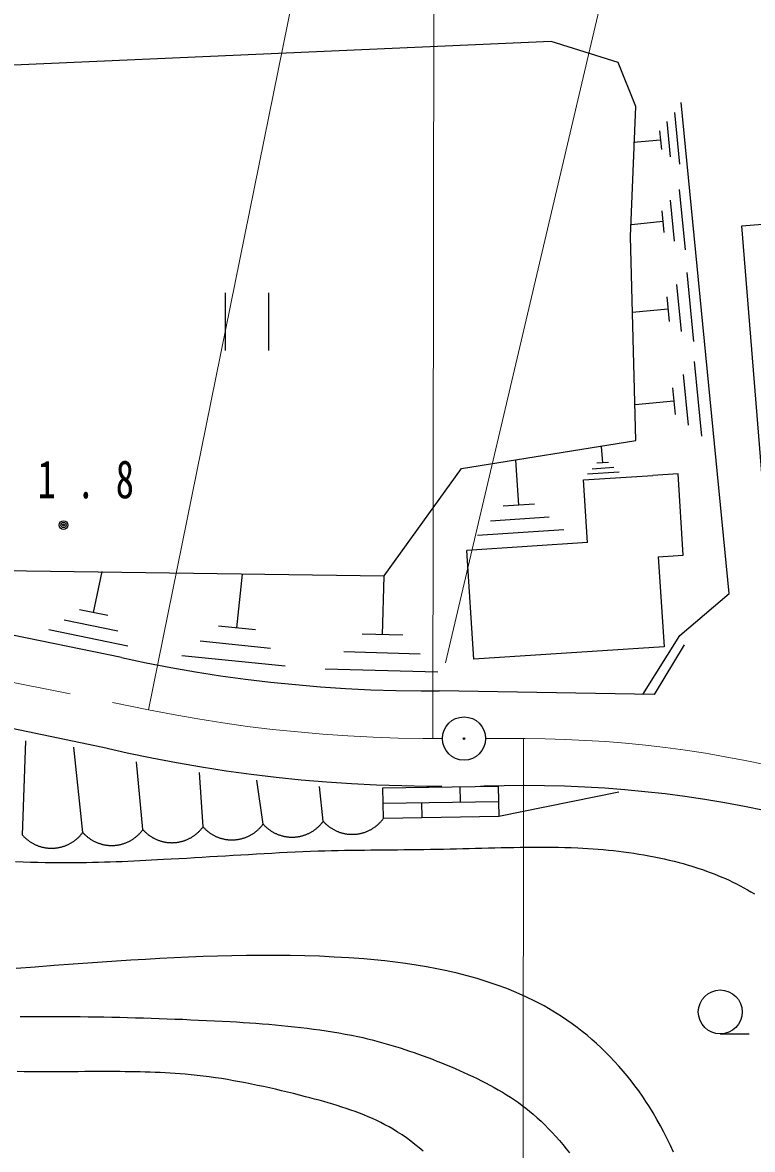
# Model space of a CAD drawing. Units: millimetres, scale not verified. Extents: x 40000 to 680000, y 20000 to 380000.
# Drawn here: x 150997 to 176304, y 261927 to 301021 of the extents above; entities that cross this region are included whole.
import ezdxf
from ezdxf.enums import TextEntityAlignment as Align

# ---------------------------------------------------------------- set-up
doc = ezdxf.new("R2010")
doc.units = ezdxf.units.MM
doc.header["$LTSCALE"] = 1000
doc.linetypes.add('CHAIN', pattern=[18.5, 12, -1.5, 3.5, -1.5])
for name, color, linetype, lineweight in [('M-BGD', 7, 'Continuous', 25), ('M-BMK', 2, 'CHAIN', 13), ('M-BMK-SRVR', 3, 'Continuous', 25), ('M-STR-HTXT', 7, 'Continuous', 13)]:
    doc.layers.add(name, color=color, linetype=linetype, lineweight=lineweight)
doc.styles.add('ＭＳ ゴシック', font='')
doc.styles.get('ＭＳ ゴシック').set_extended_font_data('MS Gothic')

msp = doc.modelspace()

# ---------------------------------------------------------------- linework, layer by layer
at = {"layer": 'M-BGD'}
for p, q in [((173461, 296364), (173342, 297582)), ((173601, 297896), (173776, 296105)), ((173084, 297267), (173147, 296622)), ((173115, 296945), (172184, 296854)), ((173767, 295224), (173972, 293134)), ((173605, 293436), (173466, 294857)), ((173164, 294490), (173237, 293738)), ((173201, 294114), (172114, 294008)), ((174028, 292348), (174261, 289959)), ((158020, 291644), (158020, 289644)), ((158020, 291644), (158020, 289644)), ((159540, 289644), (159540, 291644)), ((159540, 289644), (159540, 291644)), ((173842, 290304), (173683, 291928)), ((173338, 291509), (173422, 290649)), ((173380, 291079), (172138, 290957)), ((174283, 289263), (174535, 286675)), ((174081, 287048), (173909, 288808)), ((173535, 288354), (173626, 287422)), ((173581, 287888), (172235, 287756)), ((171111, 285744), (171074, 286315)), ((168205, 284282), (168105, 285839)), ((171682, 285428), (170585, 285357)), ((170749, 285544), (171495, 285593)), ((171308, 285757), (170913, 285731)), ((154428, 278988), (123972, 285232)), ((168744, 284317), (167666, 284247)), ((167218, 283737), (169254, 283869)), ((169764, 283421), (166770, 283227)), ((170587, 282980), (166400, 282709)), ((173037, 282485), (173239, 279364)), ((123543, 282172), (153777, 275885)), ((153462, 280549), (153754, 281975)), ((158431, 280017), (158622, 281879)), ((163479, 279784), (163537, 281811)), ((153956, 280447), (152968, 280650)), ((154653, 279390), (151910, 279952)), ((152439, 280301), (154304, 279919)), ((159076, 279951), (157787, 280083)), ((157155, 279569), (159590, 279319)), ((164181, 279764), (162777, 279804)), ((162136, 279198), (164786, 279122)), ((160105, 278688), (156523, 279054)), ((165392, 278481), (161494, 278592)), ((150999, 272829), (151115, 276107)), ((153084, 272925), (152775, 275885)), ((155169, 273022), (154951, 275369)), ((157254, 273118), (157127, 275000)), ((159339, 273215), (159119, 274742)), ((161424, 273311), (161296, 274520)), ((166158, 274513), (166166, 273982)), ((171670, 274326), (167508, 273472)), ((163500, 273939), (167499, 274003)), ((164833, 273960), (164842, 273429)), ((175186, 265939), (176186, 265939))]:
    msp.add_line(p, q, dxfattribs=at)
for points in [[(163539, 281829), (166221, 285548), (172256, 286523), (172074, 293595), (172256, 298106), (171647, 299630), (169330, 300361), (147263, 299386), (146348, 298532), (146165, 282073)], [(167508, 273472), (163508, 273408), (163491, 274470), (167491, 274534)]]:
    msp.add_lwpolyline(points, close=True, dxfattribs=at)
for points in [[(172508, 277715), (173791, 279757), (175498, 281209), (173833, 298249)], [(177206, 278235), (175938, 293974), (183974, 294621), (185330, 277780)], [(170587, 282980), (170447, 285155), (172855, 285311)], [(173037, 282485), (173906, 282541), (173723, 285367), (172855, 285311)], [(173239, 279364), (166644, 278938), (166400, 282709)], [(173932, 279427), (172901, 277708), (165437, 277837)], [(154428, 278988), (155282, 278809), (156139, 278645), (156999, 278496), (157861, 278362), (158726, 278243), (159592, 278140), (160460, 278051), (161330, 277978), (162200, 277920), (163072, 277877), (163944, 277849), (164817, 277836), (165437, 277837)], [(153777, 275885), (154628, 275691), (155482, 275512), (156339, 275347), (157199, 275198), (158061, 275064), (158925, 274944), (159792, 274840), (160660, 274751), (161530, 274678), (162400, 274619), (163272, 274575), (164144, 274547), (165017, 274534), (165537, 274534)], [(180094, 272820), (179424, 273017), (178751, 273202), (178075, 273376), (177396, 273538), (176714, 273688), (176030, 273827), (175343, 273953), (174655, 274067), (173964, 274169), (173272, 274260), (172578, 274338), (171883, 274404), (171187, 274457), (170490, 274499), (169793, 274528), (169095, 274546), (168397, 274551), (167698, 274544), (167001, 274525), (166875, 274520)], [(159339, 273215), (159354, 273197), (159370, 273180), (159386, 273164), (159403, 273147), (159420, 273131), (159437, 273115), (159454, 273099), (159472, 273084), (159490, 273069), (159508, 273054), (159526, 273040), (159545, 273026), (159564, 273012), (159583, 272998), (159602, 272985), (159622, 272973), (159642, 272960), (159662, 272948), (159682, 272936), (159702, 272925), (159723, 272914), (159744, 272903), (159765, 272893), (159786, 272883), (159807, 272874), (159829, 272865), (159850, 272856), (159872, 272847), (159894, 272839), (159916, 272832), (159938, 272825), (159961, 272818), (159983, 272811), (160006, 272805), (160029, 272800), (160051, 272794), (160074, 272789), (160097, 272785), (160120, 272781), (160143, 272777), (160166, 272774), (160190, 272771), (160213, 272769), (160236, 272766), (160259, 272765), (160283, 272764), (160306, 272763), (160329, 272762), (160353, 272762), (160376, 272763), (160399, 272763), (160423, 272765), (160446, 272766), (160469, 272768), (160493, 272771), (160516, 272774), (160539, 272777), (160562, 272780), (160585, 272784), (160608, 272789), (160631, 272794), (160654, 272799), (160676, 272805), (160699, 272811), (160721, 272817), (160744, 272824), (160766, 272831), (160788, 272839), (160810, 272847), (160832, 272855), (160854, 272864), (160875, 272873), (160896, 272882), (160918, 272892), (160939, 272902), (160960, 272913), (160980, 272924), (161001, 272935), (161021, 272947), (161041, 272959), (161061, 272971), (161080, 272984), (161100, 272997), (161119, 273010), (161138, 273024), (161156, 273038), (161175, 273053), (161193, 273067), (161211, 273082), (161229, 273098), (161246, 273113), (161263, 273129), (161280, 273145), (161297, 273162), (161313, 273179), (161329, 273196), (161344, 273213), (161360, 273231), (161375, 273249), (161389, 273267), (161404, 273285), (161418, 273304)], [(161424, 273311), (161439, 273294), (161455, 273277), (161471, 273260), (161488, 273244), (161505, 273227), (161522, 273211), (161539, 273196), (161557, 273180), (161575, 273165), (161593, 273151), (161611, 273136), (161630, 273122), (161649, 273108), (161668, 273095), (161687, 273082), (161707, 273069), (161727, 273057), (161747, 273045), (161767, 273033), (161787, 273022), (161808, 273011), (161829, 273000), (161850, 272990), (161871, 272980), (161892, 272970), (161914, 272961), (161935, 272952), (161957, 272944), (161979, 272936), (162001, 272928), (162023, 272921), (162046, 272914), (162068, 272908), (162091, 272902), (162113, 272896), (162136, 272891), (162159, 272886), (162182, 272881), (162205, 272877), (162228, 272874), (162251, 272870), (162274, 272868), (162298, 272865), (162321, 272863), (162344, 272861), (162368, 272860), (162391, 272859), (162414, 272859), (162438, 272859), (162461, 272859), (162484, 272860), (162508, 272861), (162531, 272863), (162554, 272865), (162578, 272867), (162601, 272870), (162624, 272873), (162647, 272877), (162670, 272881), (162693, 272885), (162716, 272890), (162739, 272896), (162761, 272901), (162784, 272907), (162806, 272914), (162829, 272920), (162851, 272928), (162873, 272935), (162895, 272943), (162917, 272952), (162939, 272960), (162960, 272969), (162981, 272979), (163003, 272989), (163024, 272999), (163044, 273010), (163065, 273020), (163086, 273032), (163106, 273043), (163126, 273056), (163146, 273068), (163165, 273081), (163185, 273094), (163204, 273107), (163223, 273121), (163241, 273135), (163260, 273149), (163278, 273164), (163296, 273179), (163314, 273194), (163331, 273210), (163348, 273226), (163365, 273242), (163381, 273258), (163398, 273275), (163414, 273292), (163429, 273310), (163445, 273327), (163460, 273345), (163474, 273363), (163489, 273382), (163503, 273400)], [(150999, 272829), (151014, 272811), (151030, 272794), (151047, 272777), (151063, 272761), (151080, 272745), (151097, 272729), (151114, 272713), (151132, 272698), (151150, 272683), (151168, 272668), (151186, 272653), (151205, 272639), (151224, 272626), (151243, 272612), (151262, 272599), (151282, 272586), (151302, 272574), (151322, 272562), (151342, 272550), (151363, 272539), (151383, 272528), (151404, 272517), (151425, 272507), (151446, 272497), (151468, 272488), (151489, 272478), (151511, 272470), (151532, 272461), (151554, 272453), (151577, 272446), (151599, 272438), (151621, 272432), (151644, 272425), (151666, 272419), (151689, 272413), (151712, 272408), (151734, 272403), (151757, 272399), (151780, 272395), (151803, 272391), (151827, 272388), (151850, 272385), (151873, 272382), (151896, 272380), (151920, 272379), (151943, 272377), (151966, 272377), (151990, 272376), (152013, 272376), (152036, 272377), (152060, 272377), (152083, 272379), (152106, 272380), (152130, 272382), (152153, 272385), (152176, 272387), (152199, 272391), (152222, 272394), (152245, 272398), (152268, 272403), (152291, 272408), (152314, 272413), (152337, 272418), (152359, 272424), (152382, 272431), (152404, 272438), (152426, 272445), (152448, 272453), (152470, 272460), (152492, 272469), (152514, 272478), (152535, 272487), (152557, 272496), (152578, 272506), (152599, 272516), (152620, 272527), (152640, 272538), (152661, 272549), (152681, 272561), (152701, 272573), (152721, 272585), (152741, 272598), (152760, 272611), (152779, 272624), (152798, 272638), (152817, 272652), (152835, 272666), (152853, 272681), (152871, 272696), (152889, 272711), (152906, 272727), (152923, 272743), (152940, 272759), (152957, 272776), (152973, 272793), (152989, 272810), (153005, 272827), (153020, 272845), (153035, 272863), (153050, 272881), (153064, 272899), (153078, 272918)], [(153084, 272925), (153099, 272908), (153115, 272891), (153132, 272874), (153148, 272857), (153165, 272841), (153182, 272825), (153199, 272810), (153217, 272794), (153235, 272779), (153253, 272764), (153271, 272750), (153290, 272736), (153309, 272722), (153328, 272709), (153347, 272696), (153367, 272683), (153387, 272671), (153407, 272659), (153427, 272647), (153447, 272635), (153468, 272624), (153489, 272614), (153510, 272604), (153531, 272594), (153552, 272584), (153574, 272575), (153596, 272566), (153617, 272558), (153639, 272550), (153661, 272542), (153684, 272535), (153706, 272528), (153728, 272522), (153751, 272516), (153774, 272510), (153797, 272505), (153819, 272500), (153842, 272495), (153865, 272491), (153888, 272488), (153912, 272484), (153935, 272481), (153958, 272479), (153981, 272477), (154005, 272475), (154028, 272474), (154051, 272473), (154075, 272473), (154098, 272473), (154121, 272473), (154145, 272474), (154168, 272475), (154191, 272477), (154215, 272479), (154238, 272481), (154261, 272484), (154284, 272487), (154307, 272491), (154330, 272495), (154353, 272499), (154376, 272504), (154399, 272509), (154422, 272515), (154444, 272521), (154467, 272527), (154489, 272534), (154511, 272541), (154533, 272549), (154555, 272557), (154577, 272565), (154599, 272574), (154620, 272583), (154642, 272593), (154663, 272603), (154684, 272613), (154705, 272623), (154725, 272634), (154746, 272646), (154766, 272657), (154786, 272669), (154806, 272682), (154826, 272694), (154845, 272707), (154864, 272721), (154883, 272735), (154902, 272749), (154920, 272763), (154938, 272778), (154956, 272793), (154974, 272808), (154991, 272824), (155008, 272840), (155025, 272856), (155042, 272872), (155058, 272889), (155074, 272906), (155090, 272924), (155105, 272941), (155120, 272959), (155135, 272977), (155149, 272996), (155163, 273014)], [(155169, 273022), (155184, 273004), (155200, 272987), (155216, 272970), (155233, 272954), (155250, 272938), (155267, 272922), (155284, 272906), (155302, 272891), (155320, 272876), (155338, 272861), (155356, 272847), (155375, 272833), (155394, 272819), (155413, 272805), (155432, 272792), (155452, 272779), (155472, 272767), (155492, 272755), (155512, 272743), (155532, 272732), (155553, 272721), (155574, 272710), (155595, 272700), (155616, 272690), (155637, 272681), (155659, 272672), (155681, 272663), (155702, 272654), (155724, 272646), (155746, 272639), (155769, 272631), (155791, 272625), (155813, 272618), (155836, 272612), (155859, 272606), (155881, 272601), (155904, 272596), (155927, 272592), (155950, 272588), (155973, 272584), (155996, 272581), (156020, 272578), (156043, 272575), (156066, 272573), (156089, 272572), (156113, 272570), (156136, 272570), (156160, 272569), (156183, 272569), (156206, 272570), (156230, 272570), (156253, 272572), (156276, 272573), (156300, 272575), (156323, 272578), (156346, 272580), (156369, 272584), (156392, 272587), (156415, 272591), (156438, 272596), (156461, 272601), (156484, 272606), (156507, 272612), (156529, 272618), (156552, 272624), (156574, 272631), (156596, 272638), (156618, 272646), (156640, 272654), (156662, 272662), (156684, 272671), (156705, 272680), (156727, 272689), (156748, 272699), (156769, 272709), (156790, 272720), (156810, 272731), (156831, 272742), (156851, 272754), (156871, 272766), (156891, 272778), (156911, 272791), (156930, 272804), (156949, 272817), (156968, 272831), (156987, 272845), (157005, 272860), (157023, 272874), (157041, 272889), (157059, 272905), (157076, 272920), (157093, 272936), (157110, 272952), (157127, 272969), (157143, 272986), (157159, 273003), (157175, 273020), (157190, 273038), (157205, 273056), (157220, 273074), (157234, 273092), (157248, 273111)], [(157254, 273118), (157269, 273101), (157285, 273084), (157301, 273067), (157318, 273050), (157335, 273034), (157352, 273018), (157369, 273003), (157387, 272987), (157405, 272972), (157423, 272958), (157441, 272943), (157460, 272929), (157479, 272915), (157498, 272902), (157517, 272889), (157537, 272876), (157557, 272864), (157577, 272852), (157597, 272840), (157617, 272829), (157638, 272818), (157659, 272807), (157680, 272797), (157701, 272787), (157722, 272777), (157744, 272768), (157765, 272759), (157787, 272751), (157809, 272743), (157831, 272735), (157854, 272728), (157876, 272721), (157898, 272715), (157921, 272709), (157944, 272703), (157966, 272698), (157989, 272693), (158012, 272688), (158035, 272684), (158058, 272681), (158081, 272677), (158105, 272674), (158128, 272672), (158151, 272670), (158174, 272668), (158198, 272667), (158221, 272666), (158244, 272666), (158268, 272666), (158291, 272666), (158315, 272667), (158338, 272668), (158361, 272670), (158385, 272672), (158408, 272674), (158431, 272677), (158454, 272680), (158477, 272684), (158500, 272688), (158523, 272692), (158546, 272697), (158569, 272702), (158591, 272708), (158614, 272714), (158637, 272721), (158659, 272727), (158681, 272735), (158703, 272742), (158725, 272750), (158747, 272758), (158769, 272767), (158790, 272776), (158812, 272786), (158833, 272796), (158854, 272806), (158875, 272816), (158895, 272827), (158916, 272839), (158936, 272850), (158956, 272862), (158976, 272875), (158995, 272888), (159015, 272901), (159034, 272914), (159053, 272928), (159072, 272942), (159090, 272956), (159108, 272971), (159126, 272986), (159144, 273001), (159161, 273017), (159178, 273033), (159195, 273049), (159212, 273065), (159228, 273082), (159244, 273099), (159259, 273117), (159275, 273134), (159290, 273152), (159305, 273170), (159319, 273189), (159333, 273207), (159339, 273215)], [(150755, 271919), (151013, 271907), (151271, 271897), (151528, 271889), (151786, 271883), (151991, 271879), (152195, 271877), (152400, 271876), (152605, 271877), (152810, 271878), (153015, 271880), (153219, 271884), (153424, 271888), (153629, 271893), (153834, 271899), (154039, 271906), (154244, 271913), (154449, 271921), (154653, 271930), (154858, 271939), (155063, 271949), (155268, 271959), (155473, 271969), (155677, 271980), (155882, 271992), (156151, 272006), (156419, 272021), (156688, 272037), (156956, 272052), (157225, 272068), (157493, 272084), (157762, 272101), (158030, 272117), (158298, 272133), (158567, 272149), (158835, 272164), (159104, 272180), (159372, 272194), (159640, 272209), (159909, 272223), (160177, 272236), (160446, 272249), (160714, 272261), (160983, 272272), (161251, 272282), (161480, 272289), (161708, 272295), (161936, 272300), (162165, 272304), (162393, 272308), (162621, 272311), (162850, 272314), (163078, 272316), (163307, 272318), (163535, 272321), (163764, 272323), (163992, 272325), (164221, 272327), (164449, 272329), (164678, 272332), (164907, 272335), (165136, 272339), (165364, 272343), (165593, 272349), (165822, 272354), (166043, 272359), (166264, 272364), (166485, 272370), (166705, 272375), (166926, 272381), (167147, 272386), (167368, 272392), (167589, 272397), (167810, 272401), (168030, 272405), (168251, 272408), (168472, 272411), (168694, 272413), (168915, 272414), (169136, 272413), (169358, 272412), (169579, 272409), (169801, 272404), (170023, 272398), (170245, 272391), (170422, 272381), (170600, 272370), (170777, 272358), (170954, 272344), (171131, 272329), (171308, 272312), (171484, 272293), (171661, 272273), (171837, 272251), (172013, 272227), (172189, 272201), (172365, 272174), (172541, 272144), (172716, 272113), (172892, 272080), (173067, 272045), (173241, 272007), (173416, 271968), (173590, 271927), (173764, 271883), (173901, 271845), (174037, 271806), (174172, 271766), (174308, 271723), (174442, 271679), (174576, 271634), (174710, 271586), (174843, 271537), (174975, 271486), (175106, 271433), (175237, 271378), (175367, 271321), (175496, 271263), (175625, 271202), (175752, 271139), (175879, 271074), (176005, 271008), (176129, 270939), (176253, 270868), (176376, 270795)], [(173568, 261833), (173461, 262065), (173350, 262295), (173235, 262523), (173116, 262748), (172992, 262971), (172863, 263192), (172729, 263410), (172610, 263594), (172488, 263776), (172361, 263955), (172231, 264132), (172097, 264307), (171959, 264479), (171818, 264648), (171673, 264814), (171525, 264977), (171373, 265137), (171219, 265294), (171061, 265447), (170899, 265597), (170735, 265743), (170568, 265886), (170398, 266024), (170225, 266159), (170049, 266289), (169870, 266415), (169689, 266537), (169387, 266726), (169078, 266904), (168763, 267071), (168442, 267226), (168116, 267371), (167785, 267506), (167449, 267631), (167109, 267746), (166764, 267853), (166417, 267950), (166066, 268040), (165712, 268121), (165356, 268195), (164998, 268262), (164639, 268322), (164278, 268376), (163916, 268423), (163554, 268465), (163191, 268502), (162829, 268534), (162314, 268572), (161801, 268603), (161290, 268627), (160781, 268644), (160273, 268655), (159767, 268661), (159262, 268661), (158759, 268656), (158256, 268647), (157755, 268633), (157254, 268616), (156753, 268596), (156253, 268573), (155754, 268547), (155255, 268519), (154755, 268489), (154256, 268458), (153756, 268426), (153255, 268393), (152755, 268360), (152093, 268306), (151433, 268254), (150772, 268207)], [(150919, 266535), (151370, 266536), (151822, 266537), (152274, 266537), (152726, 266537), (152999, 266534), (153272, 266531), (153546, 266527), (153819, 266523), (154092, 266518), (154365, 266512), (154639, 266505), (154912, 266498), (155185, 266490), (155459, 266481), (155732, 266472), (156006, 266462), (156279, 266452), (156553, 266441), (156827, 266429), (157100, 266417), (157374, 266405), (157648, 266391), (157923, 266377), (158197, 266363), (158420, 266350), (158643, 266336), (158865, 266321), (159088, 266305), (159311, 266288), (159533, 266271), (159756, 266251), (159978, 266231), (160200, 266209), (160422, 266185), (160643, 266160), (160865, 266133), (161086, 266105), (161307, 266074), (161528, 266041), (161748, 266006), (161968, 265969), (162188, 265929), (162407, 265887), (162626, 265842), (162790, 265805), (162954, 265766), (163117, 265725), (163280, 265683), (163443, 265639), (163605, 265593), (163767, 265546), (163928, 265497), (164089, 265447), (164250, 265395), (164410, 265342), (164571, 265287), (164730, 265231), (164890, 265173), (165049, 265115), (165207, 265054), (165366, 264993), (165524, 264930), (165682, 264865), (165839, 264800), (165993, 264734), (166147, 264668), (166300, 264600), (166452, 264530), (166604, 264459), (166754, 264387), (166904, 264312), (167053, 264236), (167200, 264158), (167346, 264078), (167490, 263996), (167633, 263912), (167775, 263825), (167914, 263736), (168051, 263645), (168187, 263551), (168320, 263455), (168451, 263356), (168579, 263254), (168705, 263150), (168843, 263029), (168978, 262905), (169109, 262778), (169238, 262647), (169364, 262514), (169488, 262378), (169609, 262239), (169729, 262098), (169846, 261954), (169961, 261809)], [(164889, 261865), (164747, 261985), (164602, 262102), (164455, 262215), (164306, 262325), (164154, 262431), (163999, 262532), (163842, 262629), (163703, 262709), (163563, 262785), (163420, 262859), (163276, 262929), (163130, 262996), (162982, 263061), (162833, 263123), (162682, 263183), (162530, 263240), (162376, 263295), (162222, 263348), (162066, 263399), (161910, 263448), (161753, 263496), (161596, 263542), (161438, 263587), (161279, 263631), (161120, 263674), (160961, 263716), (160802, 263758), (160594, 263811), (160386, 263863), (160179, 263914), (159971, 263965), (159763, 264013), (159555, 264061), (159348, 264107), (159140, 264151), (158932, 264194), (158724, 264236), (158516, 264275), (158307, 264313), (158099, 264349), (157890, 264383), (157682, 264414), (157473, 264444), (157263, 264471), (157054, 264496), (156844, 264519), (156634, 264539), (156460, 264553), (156287, 264564), (156113, 264575), (155940, 264584), (155766, 264593), (155593, 264600), (155419, 264606), (155245, 264611), (155072, 264616), (154898, 264619), (154724, 264622), (154550, 264624), (154377, 264626), (154203, 264627), (154029, 264627), (153855, 264628), (153681, 264628), (153508, 264627), (153334, 264627), (153160, 264626), (152925, 264625), (152690, 264624), (152456, 264624), (152221, 264624), (151986, 264624), (151752, 264624), (151517, 264624), (151283, 264625), (151049, 264625), (150814, 264626)]]:
    msp.add_lwpolyline(points, dxfattribs=at)
for centre, radius in [((152418, 283588), 150), ((152418, 283588), 90), ((152418, 283588), 30), ((175186, 266699), 760)]:
    msp.add_circle(centre, radius, dxfattribs=at)
at = {"layer": 'M-BMK'}
for p, q in [((122754, 283786), (155360, 277179)), ((165225, 276183), (165554, 276183)), ((167049, 276180), (168369, 276178))]:
    msp.add_line(p, q, dxfattribs=at)
for points in [[(155360, 277179), (156216, 277013), (157076, 276862), (157938, 276726), (158802, 276605), (159668, 276500), (160536, 276409), (161406, 276334), (162276, 276273), (163148, 276228), (164020, 276199), (164892, 276184), (165225, 276182)], [(180774, 274189), (180109, 274401), (179440, 274600), (178768, 274789), (178093, 274965), (177414, 275130), (176733, 275283), (176049, 275424), (175363, 275553), (174675, 275670), (173985, 275775), (173293, 275868), (172599, 275948), (171905, 276017), (171209, 276074), (170512, 276118), (169815, 276150), (169117, 276170), (168419, 276178), (168369, 276178)]]:
    msp.add_lwpolyline(points, dxfattribs=at)
at = {"layer": 'M-BMK-SRVR'}
for radius in [750, 30]:
    msp.add_circle((166303, 276181), radius, dxfattribs=at)
at = {"layer": 'M-STR-HTXT'}
for p, q in [((165665, 278810), (173440, 311940)), ((155360, 277179), (161318, 306581)), ((165225, 276183), (165264, 306182)), ((168329, 246178), (168369, 276178))]:
    msp.add_line(p, q, dxfattribs=at)

# ---------------------------------------------------------------- texts
at = {"layer": 'M-BGD', "style": 'ＭＳ ゴシック', "width": 0.7}
for s, p in [('1', (151520, 284122)), ('8', (154230, 284122)), ('.', (152875, 284122))]:
    msp.add_text(s, height=1320, dxfattribs=at).set_placement(p, align=Align.BOTTOM_LEFT)

doc.saveas('drawing.dxf')
